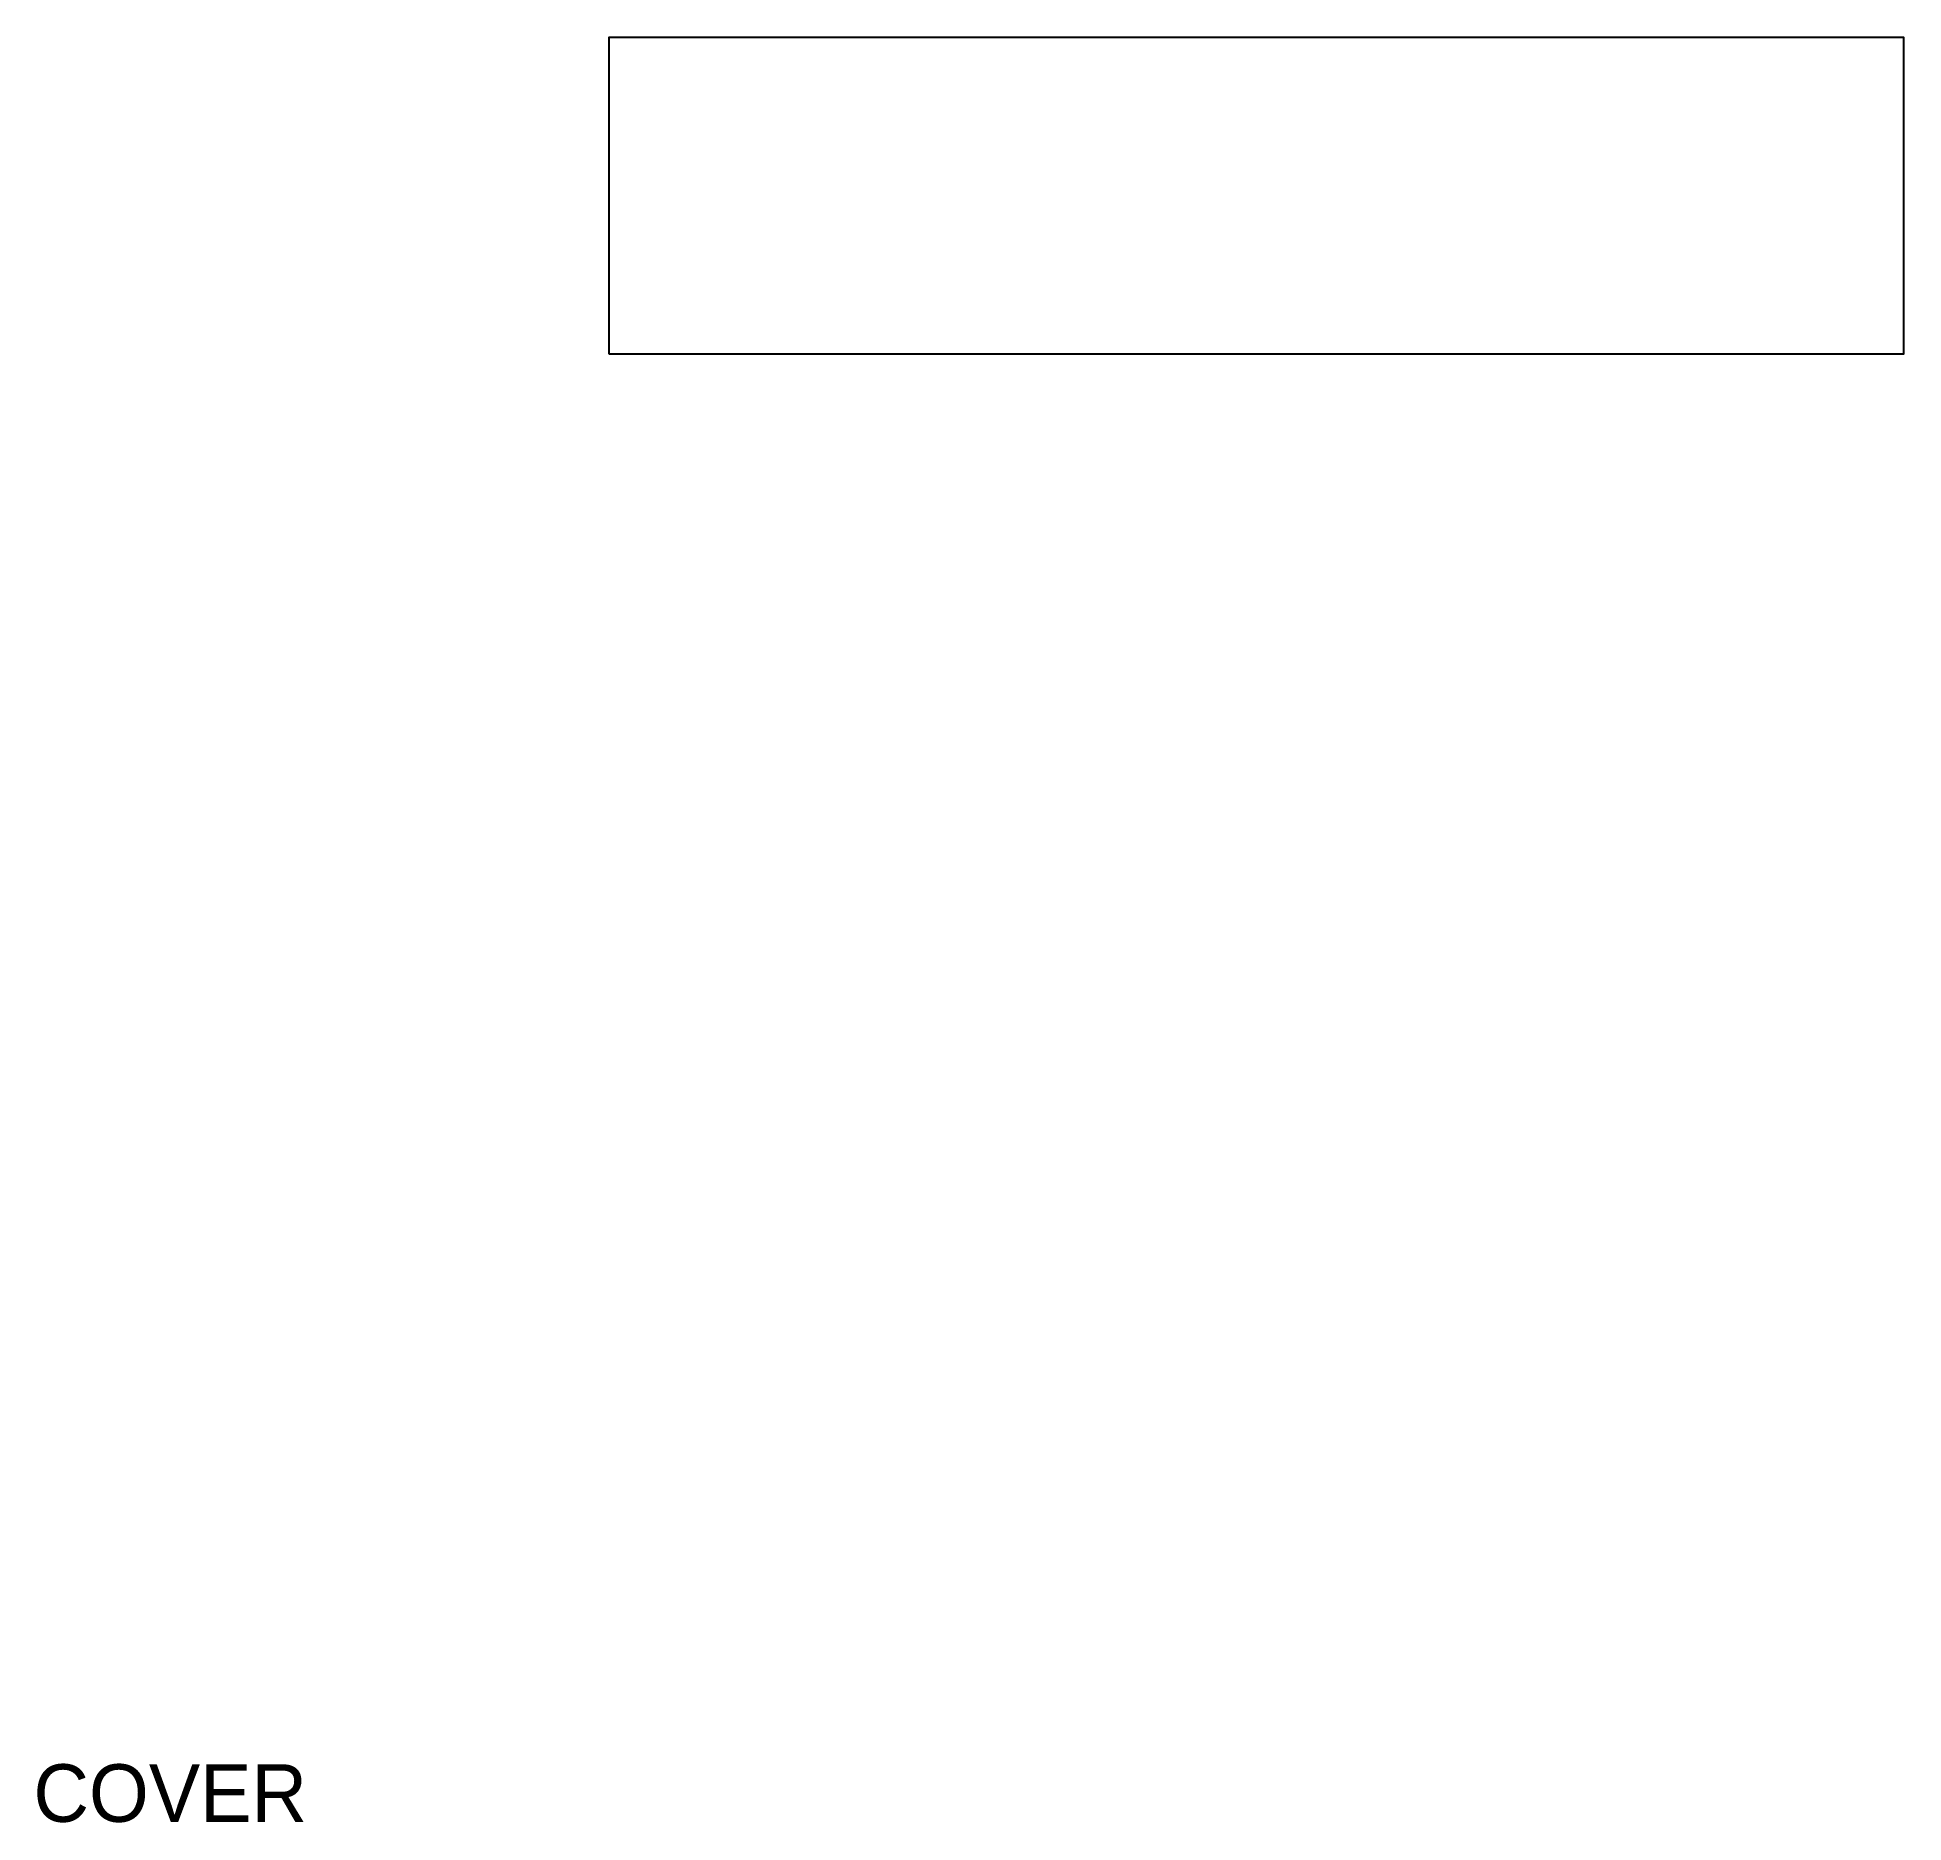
# Model space of a CAD drawing. Header units: metres. Extents: x 5 to 135, y -12 to 112.
import ezdxf

# ---------------------------------------------------------------- set-up
doc = ezdxf.new("R2010")
doc.units = ezdxf.units.M
doc.layers.add('ANNOTATION', color=7, linetype='Continuous')
doc.layers.add('OUTLINE', color=7, linetype='Continuous')

msp = doc.modelspace()

# ---------------------------------------------------------------- linework, layer by layer
at = {"layer": 'OUTLINE'}
msp.add_lwpolyline([(45, 90), (135, 90), (135, 112), (45, 112)], close=True, dxfattribs=at)

# ---------------------------------------------------------------- texts
at = {"layer": 'ANNOTATION'}
msp.add_text('COVER', height=4, dxfattribs=at).set_placement((5, -12))

doc.saveas('drawing.dxf')
